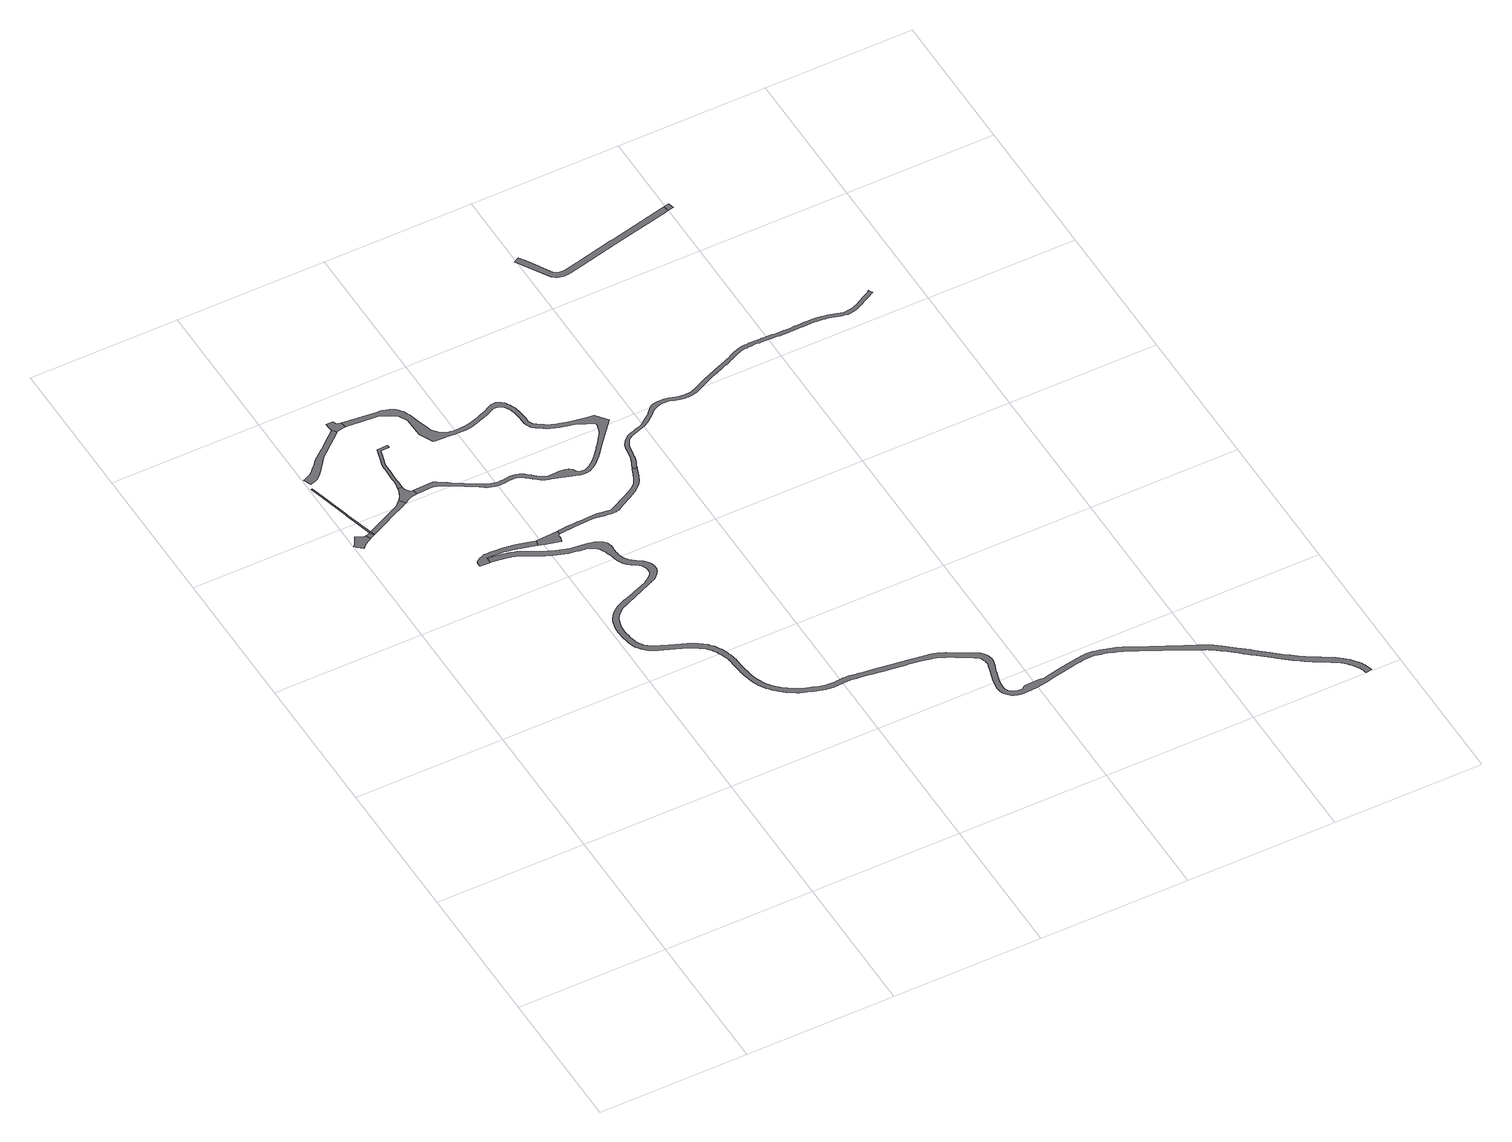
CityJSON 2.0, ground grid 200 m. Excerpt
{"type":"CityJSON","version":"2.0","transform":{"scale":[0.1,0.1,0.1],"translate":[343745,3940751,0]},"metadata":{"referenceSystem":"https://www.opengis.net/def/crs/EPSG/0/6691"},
"CityObjects":{
"road1":{"type":"Road","geometry":[{"type":"MultiSurface","lod":"1","boundaries":[[[0,1,2,3,4,5,6,7,8,9,10,11,12,13,14,15,16,17]]]}]},
"road2":{"type":"Road","attributes":{"RoadStructureAttribute.sectionType":"1"},"geometry":[{"type":"MultiSurface","lod":"1","boundaries":[[[3,18,19,20,21,22,23,24,4]]]}]},
"road3":{"type":"Road","geometry":[{"type":"MultiSurface","lod":"1","boundaries":[[[25,21,20,26,27]]]}]},
"road4":{"type":"Road","attributes":{"RoadStructureAttribute.sectionType":"1"},"geometry":[{"type":"MultiSurface","lod":"1","boundaries":[[[28,29,30,31,25,27,32,33,34,35]]]}]},
"road5":{"type":"Road","attributes":{"RoadStructureAttribute.sectionType":"1"},"geometry":[{"type":"MultiSurface","lod":"1","boundaries":[[[36,37,38,39,40,41,42,43,44,45,46,47,48,49,50,51,52,53,54,55,56,57,27,26]]]}]},
"road6":{"type":"Road","attributes":{"RoadStructureAttribute.sectionType":"1"},"geometry":[{"type":"MultiSurface","lod":"1","boundaries":[[[58,59,60,61,62,63,64,65,66,67,68,69,70,71,72,73,74,75,76,77,78,79,80,81,82,83,84,85,86,87,88,89,90,91,92,93,94]]]}]},
"road7":{"type":"Road","geometry":[{"type":"MultiSurface","lod":"1","boundaries":[[[95,96,97,98,99,100,101,102,103,104,105,106,107,108,43,42,109,110,111,112,113,114,115,116,117,118,119,120,121,122,123,124,125,126,127,128,129,130,131,132,133,134,135,136,137,138,139,140]]]}]},
"road8":{"type":"Road","geometry":[{"type":"MultiSurface","lod":"1","boundaries":[[[141,142,143,144,145,146,147,148,149,150,151,152,153,154,155,156,157,158,159,160,161,162,163,164,165,166,167,168,169,170,171,172,173,174,175,176,177,178,179,180,181,182,183,184,185,186,187,188,189,190]]]}]},
"road9":{"type":"Road","attributes":{"RoadStructureAttribute.sectionType":"1"},"geometry":[{"type":"MultiSurface","lod":"1","boundaries":[[[139,191,192,193,194,195,196,197,198,199,200,201,202,203,204,205,206,207,208,209,210,211,212,213,214,215,216,140]]]}]},
"road10":{"type":"Road","geometry":[{"type":"MultiSurface","lod":"1","boundaries":[[[217,218,219,220,221,222,223,224,225,226,227,228,229,230,231,232,233,234,58,94]]]}]},
"road11":{"type":"Road","geometry":[{"type":"MultiSurface","lod":"1","boundaries":[[[160,159,235,236,237,238,239,240,241,242,243,244,245,246,247,248,249,250]]]}]},
"road12":{"type":"Road","attributes":{"RoadStructureAttribute.sectionType":"1"},"geometry":[{"type":"MultiSurface","lod":"1","boundaries":[[[251,252,253,254,255,256,257,258,259,260,261,262,263,264,265,266,267,268,269,270,271,272,273,274,275,276,277,278,279,280,281,282,283,284,285,286,287,288,289,290,291,292,293,294,295,296,297,298,299,300,301,302,303,304,305,306,307,308,309,310,311,312,313,314,315,316,317,318,319,320,321,322,323,324,325,326,327,328,329,330,331,332,333,334,335,336,337,338,339,340,341,342,343,344,345,346,347,348,349,350,351,352,353,354,355,356,357,358,359,360,361,362,363,364,365,366,367,368,369,370,371,372,373,374,375,376,377,378,379,380,381,382,383,384,385,386,387,388,389,390,391,392,393,394,395,396,397,398,399,400,401,402,403,404,405,406,407,408,409,410,411,412,413,414,415,416,417,418,419,420,421,422,423,424,425,426,427,428,429,430,431,432,433,434,435,436,437,438,439,440,441,442,443,444,445,446,447,448,449,450,451,452,453,454,455,456,457,458,459,460,461,462,463,464,465,466,467,468,469,470,471,472,473,474,475,476,477,478,479,480,481,482,483,484,485,486,487,488,489,490,491,492,493,494,495,496,497,498,499,500,501,502,503,504,505,506,122,121,507,508,509,510,511,512,513,514,515,516,517,518,519,520,521,522,523,524,525,526,527,528,529,530,531,532,533,534,535,536,537,538,539,540,541,542,543,544,545,546,547,548,549,550,551,552,553,554,555,556,557,558,559,560,561,562,563,564,565,566,567,568,569,570,571,572,573,574,575,576,577,578,579,580,581,582,583,584,585,586,587,588,589,590,591,592,593,594,595,596,597,598,599,600,601,602,603,604,605,606,607,608,609,610,611,612,613,614,615,616,617,618,619,620,621,622,623,624,625,626,627,628,629,630,631,632,633,634,635,636,637,638,639,640,641,642,643,644,645,646,647,648,649,650,651,652,653,654,655,656,657,658,659,660,661,662,663,664,665,666,667,668,669,670,671,672,673,674,675,676,677,678,679,680,681,682,683,684,685,686,687,688,689,690,691,692,693,694,695,696,697,698,699,700,701,702,703,704,224,223]]]}]},
"road13":{"type":"Road","attributes":{"RoadStructureAttribute.sectionType":"1"},"geometry":[{"type":"MultiSurface","lod":"1","boundaries":[[[249,705,706,707,708,709,710,711,712,713,714,715,716,717,718,719,720,721,722,723,724,725,726,727,728,729,730,731,732,733,734,735,736,737,738,739,740,741,742,743,744,745,746,747,748,749,750,751,752,753,754,755,756,757,250]]]}]},
"road14":{"type":"Road","geometry":[{"type":"MultiSurface","lod":"1","boundaries":[[[758,736,735,759,760]]]}]},
"road15":{"type":"Road","attributes":{"RoadStructureAttribute.sectionType":"1"},"geometry":[{"type":"MultiSurface","lod":"1","boundaries":[[[189,761,762,763,764,765,766,767,768,769,770,771,772,773,774,775,776,777,778,779,780,781,782,783,784,785,786,787,788,789,790,791,792,793,794,795,796,797,798,799,800,801,802,803,804,805,806,807,808,809,810,811,812,813,814,815,816,817,818,819,820,821,822,823,824,825,826,827,828,829,830,831,832,833,834,835,836,837,838,839,840,841,842,843,844,845,846,847,848,849,850,851,852,853,854,855,856,857,858,859,860,861,862,863,864,865,866,867,868,869,870,871,872,873,874,875,876,877,878,879,880,881,882,883,884,885,886,887,888,889,890,891,892,893,894,895,896,897,898,899,900,901,902,903,904,905,906,907,908,909,910,911,912,913,914,915,916,917,918,919,920,921,922,923,924,925,926,927,928,929,930,931,932,933,934,935,936,937,938,939,940,941,942,943,944,945,946,947,948,949,950,951,952,953,954,955,956,957,958,959,960,961,962,963,964,965,966,967,968,969,970,971,972,973,974,975,976,977,978,979,980,981,982,983,984,985,986,987,988,989,990,991,992,993,994,995,996,997,998,999,1000,1001,1002,1003,1004,1005,1006,1007,1008,1009,1010,1011,1012,1013,1014,1015,1016,1017,1018,1019,1020,1021,1022,1023,1024,1025,1026,1027,1028,1029,1030,1031,1032,1033,1034,1035,1036,1037,1038,1039,1040,1041,1042,1043,1044,1045,1046,1047,1048,1049,1050,1051,1052,1053,1054,1055,1056,1057,1058,1059,1060,1061,1062,1063,1064,1065,1066,1067,1068,1069,1070,1071,1072,1073,1074,1075,1076,1077,1078,1079,1080,1081,1082,1083,1084,1085,1086,1087,1088,1089,1090,1091,1092,1093,1094,1095,1096,1097,1098,1099,1100,1101,1102,1103,1104,1105,1106,1107,1108,1109,1110,1111,1112,1113,1114,1115,1116,1117,1118,1119,1120,1121,1122,1123,1124,1125,1126,1127,1128,1129,1130,1131,1132,1133,1134,1135,1136,1137,1138,1139,1140,1141,1142,1143,1144,1145,1146,1147,1148,1149,1150,1151,1152,1153,1154,1155,1156,1157,1158,1159,1160,1161,1162,1163,1164,1165,1166,1167,1168,1169,1170,1171,1172,1173,1174,1175,1176,1177,1178,1179,1180,1181,1182,1183,1184,1185,1186,1187,1188,1189,1190,1191,1192,1193,1194,1195,1196,1197,1198,1199,1200,1201,1202,1203,1204,1205,1206,1207,1208,1209,1210,1211,1212,1213,1214,1215,1216,1217,1218,1219,1220,1221,1222,1223,1224,1225,1226,1227,1228,1229,1230,1231,1232,1233,1234,1235,1236,1237,1238,1239,1240,1241,1242,1243,1244,1245,1246,1247,1248,1249,1250,1251,1252,1253,1254,1255,1256,1257,1258,1259,1260,1261,1262,1263,1264,1265,1266,1267,1268,1269,1270,1271,1272,1273,1274,1275,1276,1277,1278,1279,1280,1281,1282,1283,1284,1285,1286,1287,1288,1289,1290,1291,1292,1293,1294,1295,1296,1297,1298,1299,1300,1301,1302,1303,1304,1305,1306,1307,1308,1309,1310,1311,1312,1313,1314,1315,1316,1317,1318,1319,1320,1321,1322,1323,1324,1325,1326,1327,1328,1329,1330,1331,1332,1333,1334,1335,1336,1337,1338,1339,1340,1341,1342,1343,1344,1345,1346,1347,1348,1349,1350,1351,1352,1353,1354,1355,1356,1357,1358,1359,1360,1361,1362,1363,1364,1365,1366,1367,1368,1369,1370,1371,1372,1373,1374,1375,1376,1377,1378,1379,1380,1381,1382,1383,1384,1385,1386,1387,1388,1389,1390,1391,1392,1393,1394,1395,1396,1397,1398,1399,1400,1401,1402,1403,1404,1405,1406,1407,1408,1409,1410,1411,1412,1413,1414,1415,1416,1417,1418,1419,1420,1421,1422,1423,1424,1425,1426,1427,1428,1429,1430,1431,1432,1433,1434,1435,1436,1437,1438,1439,1440,1441,1442,1443,1444,1445,1446,1447,1448,1449,1450,1451,1452,1453,1454,1455,1456,1457,1458,1459,1460,1461,1462,1463,1464,1465,1466,1467,1468,1469,1470,1471,1472,1473,1474,1475,1476,1477,1478,1479,1480,1481,1482,1483,1484,1485,1486,1487,1488,1489,1490,1491,1492,1493,1494,1495,1496,1497,1498,1499,1500,1501,1502,1503,1504,1505,1506,1507,1508,1509,1510,1511,1512,1513,1514,1515,1516,1517,1518,1519,1520,1521,1522,1523,1524,1525,1526,1527,1528,1529,1530,1531,1532,1533,1534,1535,1536,1537,1538,1539,1540,1541,1542,1543,190]]]}]},
"road16":{"type":"Road","attributes":{"RoadStructureAttribute.sectionType":"1"},"geometry":[{"type":"MultiSurface","lod":"1","boundaries":[[[1544,1545,1546,1547,1548,1549,1550,1551,1552,1553,1554,1555,1556,1557,1558,1559,1560,1561,1562,1563,1564,1565,1566,1567,1568,1569,1570,1571,1572,1573,1574,1575,1576,1577,1578,1579,1580,1581,1582,1583,1584,1585,1586,1587,1588,1589,1590,1591,1592,1593,1594,1595,1596,1597,1598,1599,1600,1601,1602,1603,1604,1605,1606,1607,1608,1609,1610,1611,1612,1613,1614,1615,1616,1617,1618,1619,1620,1621,1622,1623,1624,1625,1626,1627,1628,1629,1630,1631,1632,1633,1634,1635,1636,1637,1638,1639,1640,1641,1642,1643,1644,1645,1646,1647,1648,1649,1650,1651,1652,1653,1654,1655,1656,1657,1658,1659,1660,1661,1662,1663,1664,1665,1666,1667,1668,1669,1670,1671,1672,1673,1674,1675,1676,1677,1678,1679,1680,1681,1682,1683,1684,1685,758,760,1686,1687,1688,1689,1690,1691,1692,1693,1694,1695,1696,1697,1698,1699,1700,1701,1702,1703,1704,1705,1706,1707,1708,1709,1710,1711,1712,1713,1714,1715,1716,1717,1718,1719,1720,1721,1722,1723,1724,1725,1726,1727,1728,1729,1730,1731,1732,1733,1734,1735,1736,1737,1738,1739,1740,1741,1742,1743,1744,1745,1746,1747,1748,1749,1750,1751,1752,1753,1754,1755,1756,1757,1758,1759,1760,1761,1762,1763,1764,1765,1766,1767,1768,1769,1770,1771,1772,1773,1774,1775,1776,1777,1778,1779,1780,1781,1782,1783,1784,1785,1786,1787,1788,1789,1790,1791,1792,1793,1794,1795,1796,1797,1798,1799,1800,1801,1802,1803,1804,1805,1806,1807,1808,1809,1810,1811,1812,1813,1814,1815,1816,1817]]]}]},
"road17":{"type":"Road","attributes":{"RoadStructureAttribute.sectionType":"1"},"geometry":[{"type":"MultiSurface","lod":"1","boundaries":[[[1818,1819,1820,1821,1822,1823,1824,1825,1826,1827,1828,1829,1830,1831,1832,1833,1834,1835,1836,1837,1838,1839,1840,1841,1842,1843,1844,1845,1846,1847,1848,1849,1850,1851,1852,1853,1854,1855,1856]]]}]},
"road18":{"type":"Road","geometry":[{"type":"MultiSurface","lod":"1","boundaries":[[[1857,1858,1818,1856,1859]]]}]}
},
"vertices":[
[99,7587,0],[119,7609,0],[158,7642,0],[255,7699,0],[220,7759,0],[206,7758,0],[195,7761,0],[184,7765,0],[172,7770,0],[161,7775,0],[96,7812,0],[37,7708,0],[37,7707,0],[9,7679,0],[16,7671,0],[28,7659,0],[40,7646,0],[39,7641,0],
[258,7700,0],[288,7718,0],[314,7730,0],[288,7785,0],[263,7773,0],[249,7768,0],[234,7763,0],
[287,7787,0],[327,7737,0],[302,7791,0],
[28,8756,0],[87,8540,0],[182,8181,0],[186,8167,0],[201,8169,0],[197,8185,0],[101,8544,0],[42,8760,0],
[463,7801,0],[729,7927,0],[768,7945,0],[808,7963,0],[847,7982,0],[885,8002,0],[901,8012,0],[853,8092,0],[846,8084,0],[839,8077,0],[831,8069,0],[823,8061,0],[815,8054,0],[807,8047,0],[799,8040,0],[791,8033,0],[783,8026,0],[775,8021,0],[769,8016,0],[763,8012,0],[756,8007,0],[704,7981,0],
[715,9498,0],[554,9361,0],[457,9279,0],[453,9275,0],[305,9153,0],[284,9128,0],[262,9105,0],[240,9081,0],[218,9057,0],[201,9039,0],[183,9021,0],[178,9016,0],[166,9004,0],[146,8988,0],[132,8979,0],[117,8970,0],[102,8962,0],[86,8955,0],[54,8942,0],[20,8932,0],[69,8828,0],[79,8831,0],[107,8842,0],[135,8854,0],[161,8867,0],[186,8883,0],[204,8898,0],[222,8916,0],[239,8934,0],[249,8945,0],[256,8952,0],[421,9158,0],[423,9159,0],[502,9225,0],[512,9233,0],[661,9360,0],[760,9444,0],
[937,8268,0],[936,8262,0],[929,8237,0],[923,8211,0],[905,8172,0],[902,8164,0],[898,8156,0],[893,8148,0],[888,8139,0],[883,8131,0],[878,8122,0],[872,8114,0],[866,8106,0],[860,8099,0],[909,8016,0],[932,8031,0],[953,8045,0],[955,8046,0],[980,8057,0],[998,8063,0],[1016,8068,0],[1034,8072,0],[1052,8075,0],[1061,8076,0],[1070,8078,0],[1078,8079,0],[1087,8080,0],[1082,8150,0],[1071,8152,0],[1056,8154,0],[1053,8154,0],[1051,8155,0],[1048,8156,0],[1042,8158,0],[1037,8162,0],[1033,8167,0],[1029,8172,0],[1025,8177,0],[1021,8183,0],[1018,8187,0],[1015,8192,0],[1014,8192,0],[1007,8202,0],[994,8247,0],[992,8259,0],[938,8272,0],
[1304,6743,0],[1333,6743,0],[1361,6742,0],[1389,6742,0],[1399,6742,0],[1418,6741,0],[1455,6739,0],[1492,6736,0],[1529,6732,0],[1566,6727,0],[1591,6722,0],[1615,6717,0],[1639,6711,0],[1663,6705,0],[1730,6687,0],[1797,6668,0],[1864,6650,0],[1931,6632,0],[1932,6631,0],[1953,6708,0],[1885,6727,0],[1818,6745,0],[1752,6764,0],[1695,6780,0],[1530,6798,0],[1498,6801,0],[1475,6803,0],[1459,6804,0],[1421,6806,0],[1391,6807,0],[1362,6807,0],[1333,6808,0],[1307,6808,0],[1289,6802,0],[1279,6799,0],[1268,6796,0],[1258,6793,0],[1247,6788,0],[1237,6782,0],[1227,6776,0],[1217,6770,0],[1205,6761,0],[1193,6753,0],[1181,6744,0],[1169,6735,0],[1164,6665,0],[1177,6664,0],[1293,6657,0],[1302,6656,0],[1305,6736,0],
[992,8353,0],[993,8393,0],[994,8433,0],[994,8473,0],[996,8528,0],[998,8584,0],[999,8639,0],[1000,8690,0],[1046,8853,0],[1050,8868,0],[1063,8916,0],[1177,8917,0],[1176,8957,0],[1033,8956,0],[1011,8877,0],[961,8696,0],[959,8640,0],[958,8585,0],[956,8529,0],[954,8474,0],[954,8434,0],[953,8393,0],[952,8353,0],[951,8347,0],[947,8314,0],[942,8288,0],
[772,9449,0],[783,9453,0],[795,9457,0],[807,9461,0],[834,9467,0],[862,9471,0],[886,9473,0],[878,9551,0],[863,9555,0],[849,9558,0],[835,9562,0],[824,9569,0],[816,9580,0],[810,9593,0],[806,9606,0],[801,9620,0],[711,9617,0],[712,9570,0],
[2024,6607,0],[2118,6583,0],[2212,6559,0],[2217,6557,0],[2235,6628,0],[2229,6640,0],[2228,6643,0],[2227,6647,0],[2228,6652,0],[2232,6659,0],[2236,6663,0],[2240,6666,0],[2244,6669,0],[2249,6671,0],[2258,6674,0],[2254,6728,0],
[890,9474,0],[894,9474,0],[907,9474,0],[920,9474,0],[985,9470,0],[1070,9462,0],[1327,9437,0],[1484,9350,0],[1529,9325,0],[1591,9209,0],[1597,9043,0],[1596,8937,0],[1688,8751,0],[1709,8750,0],[1715,8750,0],[1721,8750,0],[1727,8750,0],[1735,8750,0],[1742,8749,0],[1751,8749,0],[1760,8748,0],[1770,8747,0],[1781,8746,0],[1794,8746,0],[1806,8745,0],[1819,8745,0],[1832,8744,0],[1846,8744,0],[1860,8743,0],[1875,8743,0],[1890,8742,0],[1905,8741,0],[1919,8740,0],[1932,8739,0],[1944,8738,0],[1955,8737,0],[1966,8736,0],[1975,8735,0],[1983,8734,0],[1988,8734,0],[1993,8733,0],[1997,8733,0],[2032,8732,0],[2071,8732,0],[2111,8733,0],[2152,8736,0],[2190,8742,0],[2194,8742,0],[2232,8751,0],[2251,8757,0],[2269,8762,0],[2288,8768,0],[2304,8773,0],[2339,8785,0],[2344,8787,0],[2381,8800,0],[2382,8801,0],[2413,8813,0],[2423,8817,0],[2464,8834,0],[2474,8838,0],[2507,8851,0],[2511,8854,0],[2512,8854,0],[2542,8869,0],[2557,8874,0],[2576,8882,0],[2597,8885,0],[2603,8885,0],[2605,8885,0],[2611,8885,0],[2620,8885,0],[2629,8884,0],[2638,8882,0],[2643,8880,0],[2647,8879,0],[2656,8876,0],[2664,8872,0],[2673,8867,0],[2681,8863,0],[2682,8862,0],[2683,8862,0],[2690,8857,0],[2697,8851,0],[2703,8845,0],[2708,8839,0],[2712,8834,0],[2713,8833,0],[2720,8824,0],[2724,8818,0],[2727,8811,0],[2732,8800,0],[2734,8797,0],[2742,8776,0],[2746,8766,0],[2751,8751,0],[2756,8733,0],[2758,8724,0],[2763,8702,0],[2764,8697,0],[2769,8669,0],[2770,8668,0],[2773,8641,0],[2776,8612,0],[2777,8599,0],[2779,8584,0],[2779,8563,0],[2778,8537,0],[2778,8530,0],[2778,8505,0],[2785,8470,0],[2794,8448,0],[2803,8429,0],[2815,8410,0],[2829,8392,0],[2847,8375,0],[2864,8363,0],[2879,8354,0],[2891,8346,0],[2916,8329,0],[2942,8311,0],[2970,8293,0],[3001,8276,0],[3003,8275,0],[3034,8262,0],[3066,8250,0],[3082,8245,0],[3097,8240,0],[3115,8235,0],[3128,8231,0],[3146,8226,0],[3179,8217,0],[3216,8207,0],[3236,8202,0],[3245,8201,0],[3262,8197,0],[3300,8187,0],[3409,8138,0],[3414,8136,0],[3420,8132,0],[3421,8131,0],[3493,8095,0],[3520,8081,0],[3527,8075,0],[3529,8072,0],[3530,8068,0],[3529,8061,0],[3526,8044,0],[3521,8025,0],[3504,7975,0],[3503,7968,0],[3500,7958,0],[3497,7950,0],[3494,7943,0],[3493,7941,0],[3490,7934,0],[3487,7928,0],[3482,7919,0],[3471,7904,0],[3449,7873,0],[3428,7843,0],[3385,7782,0],[3370,7765,0],[3350,7742,0],[3347,7739,0],[3341,7732,0],[3328,7716,0],[3326,7713,0],[3307,7690,0],[3306,7688,0],[3287,7664,0],[3286,7663,0],[3282,7659,0],[3266,7640,0],[3249,7621,0],[3243,7615,0],[3235,7606,0],[3220,7590,0],[3197,7567,0],[3173,7546,0],[3157,7533,0],[3142,7520,0],[3127,7509,0],[3111,7499,0],[3095,7489,0],[3079,7481,0],[3064,7474,0],[3051,7470,0],[3038,7467,0],[3023,7466,0],[3008,7466,0],[2993,7466,0],[2966,7473,0],[2946,7486,0],[2925,7514,0],[2910,7540,0],[2879,7572,0],[2835,7585,0],[2752,7590,0],[2658,7590,0],[2589,7591,0],[2586,7592,0],[2568,7598,0],[2552,7606,0],[2539,7612,0],[2526,7621,0],[2512,7631,0],[2499,7641,0],[2478,7658,0],[2457,7677,0],[2434,7699,0],[2409,7720,0],[2390,7735,0],[2371,7751,0],[2348,7767,0],[2322,7781,0],[2302,7789,0],[2282,7795,0],[2262,7800,0],[2240,7804,0],[2216,7804,0],[2194,7802,0],[2176,7800,0],[2159,7798,0],[2133,7796,0],[2107,7792,0],[2084,7790,0],[2062,7789,0],[2041,7789,0],[2020,7790,0],[2000,7792,0],[1981,7796,0],[1964,7800,0],[1947,7805,0],[1930,7811,0],[1914,7818,0],[1898,7825,0],[1882,7835,0],[1864,7846,0],[1848,7856,0],[1804,7883,0],[1537,8048,0],[1520,8059,0],[1503,8070,0],[1485,8081,0],[1479,8084,0],[1445,8106,0],[1389,8143,0],[1382,8147,0],[1371,8153,0],[1361,8158,0],[1357,8160,0],[1345,8163,0],[1328,8165,0],[1305,8165,0],[1275,8163,0],[1125,8083,0],[1264,8092,0],[1279,8093,0],[1300,8090,0],[1321,8088,0],[1341,8084,0],[1362,8080,0],[1381,8073,0],[1401,8064,0],[1420,8054,0],[1439,8044,0],[1457,8034,0],[1467,8028,0],[1474,8023,0],[1491,8012,0],[1508,8002,0],[1800,7821,0],[1817,7811,0],[1827,7805,0],[1835,7800,0],[1853,7788,0],[1872,7777,0],[1891,7768,0],[1910,7760,0],[1930,7752,0],[1950,7747,0],[1970,7742,0],[1993,7738,0],[2016,7736,0],[2039,7734,0],[2063,7734,0],[2088,7735,0],[2113,7738,0],[2139,7741,0],[2164,7744,0],[2182,7745,0],[2200,7748,0],[2218,7749,0],[2224,7749,0],[2235,7749,0],[2251,7746,0],[2260,7744,0],[2267,7742,0],[2283,7737,0],[2298,7731,0],[2318,7720,0],[2338,7707,0],[2356,7692,0],[2374,7678,0],[2397,7658,0],[2420,7637,0],[2442,7617,0],[2465,7597,0],[2480,7586,0],[2495,7576,0],[2511,7565,0],[2527,7556,0],[2547,7547,0],[2569,7540,0],[2590,7533,0],[2612,7526,0],[2864,7447,0],[2935,7425,0],[2953,7419,0],[2971,7415,0],[2989,7412,0],[2993,7411,0],[3008,7410,0],[3027,7411,0],[3046,7413,0],[3064,7417,0],[3084,7423,0],[3103,7432,0],[3122,7441,0],[3140,7452,0],[3158,7464,0],[3175,7477,0],[3192,7490,0],[3209,7504,0],[3235,7527,0],[3260,7552,0],[3282,7576,0],[3284,7578,0],[3296,7591,0],[3307,7603,0],[3328,7628,0],[3349,7653,0],[3369,7679,0],[3390,7704,0],[3394,7710,0],[3397,7712,0],[3696,8056,0],[3570,8205,0],[3463,8223,0],[3356,8241,0],[3250,8261,0],[3145,8288,0],[3115,8298,0],[3085,8307,0],[3056,8318,0],[3027,8330,0],[3004,8343,0],[3001,8345,0],[2975,8361,0],[2950,8378,0],[2925,8396,0],[2911,8404,0],[2898,8413,0],[2885,8422,0],[2874,8432,0],[2864,8445,0],[2856,8458,0],[2849,8473,0],[2843,8487,0],[2838,8511,0],[2838,8536,0],[2839,8562,0],[2839,8587,0],[2836,8618,0],[2833,8649,0],[2829,8679,0],[2823,8709,0],[2816,8739,0],[2808,8768,0],[2799,8797,0],[2787,8825,0],[2784,8831,0],[2777,8846,0],[2765,8866,0],[2753,8885,0],[2738,8903,0],[2723,8919,0],[2705,8935,0],[2687,8948,0],[2667,8957,0],[2653,8960,0],[2640,8962,0],[2626,8962,0],[2612,8962,0],[2610,8961,0],[2578,8955,0],[2546,8940,0],[2514,8922,0],[2482,8906,0],[2441,8889,0],[2401,8873,0],[2360,8857,0],[2319,8842,0],[2285,8830,0],[2251,8819,0],[2217,8809,0],[2183,8801,0],[2146,8796,0],[2108,8793,0],[2070,8792,0],[2033,8792,0],[1999,8793,0],[1966,8794,0],[1949,8796,0],[1928,8803,0],[1894,8815,0],[1868,8826,0],[1852,8835,0],[1838,8843,0],[1825,8853,0],[1811,8866,0],[1796,8882,0],[1781,8900,0],[1766,8921,0],[1755,8939,0],[1748,8952,0],[1742,8969,0],[1735,8992,0],[1725,9026,0],[1693,9142,0],[1672,9213,0],[1652,9274,0],[1640,9308,0],[1630,9332,0],[1621,9349,0],[1620,9350,0],[1612,9363,0],[1595,9386,0],[1572,9416,0],[1564,9424,0],[1550,9436,0],[1544,9440,0],[1527,9451,0],[1509,9461,0],[1490,9470,0],[1455,9483,0],[1433,9490,0],[1427,9493,0],[1404,9498,0],[1380,9501,0],[1356,9504,0],[1332,9507,0],[1096,9530,0],
[2282,6677,0],[2314,6681,0],[2347,6684,0],[2351,6685,0],[2379,6688,0],[2423,6690,0],[2466,6693,0],[2525,6697,0],[2665,6703,0],[2716,6705,0],[2755,6703,0],[2865,6685,0],[2938,6677,0],[2953,6674,0],[2957,6674,0],[2976,6672,0],[2999,6672,0],[3022,6674,0],[3044,6678,0],[3071,6686,0],[3151,6730,0],[3277,6793,0],[3376,6858,0],[3440,6904,0],[3487,6950,0],[3512,6987,0],[3569,7122,0],[3571,7127,0],[3583,7156,0],[3589,7171,0],[3594,7184,0],[3538,7207,0],[3505,7126,0],[3477,7057,0],[3435,6986,0],[3415,6964,0],[3365,6925,0],[3289,6880,0],[3282,6876,0],[3263,6866,0],[2990,6729,0],[2817,6753,0],[2766,6760,0],[2576,6750,0],[2550,6748,0],[2508,6746,0],[2464,6745,0],[2420,6742,0],[2375,6739,0],[2341,6736,0],[2319,6734,0],[2308,6732,0],[2288,6730,0],
[3545,7224,0],[3603,7200,0],[3599,7202,0],
[1346,6655,0],[1390,6650,0],[1396,6649,0],[1402,6648,0],[1410,6647,0],[1435,6643,0],[1445,6642,0],[1493,6633,0],[1502,6631,0],[1519,6628,0],[1545,6622,0],[1570,6616,0],[1593,6609,0],[1618,6600,0],[1643,6590,0],[1668,6579,0],[1693,6568,0],[1719,6554,0],[1746,6539,0],[1774,6522,0],[1804,6505,0],[1845,6484,0],[1886,6462,0],[1928,6441,0],[1970,6421,0],[2012,6403,0],[2055,6385,0],[2099,6368,0],[2145,6353,0],[2192,6341,0],[2237,6332,0],[2281,6325,0],[2325,6317,0],[2394,6307,0],[2419,6304,0],[2431,6300,0],[2454,6291,0],[2475,6281,0],[2495,6269,0],[2515,6252,0],[2534,6233,0],[2551,6212,0],[2566,6190,0],[2579,6167,0],[2589,6143,0],[2598,6118,0],[2606,6093,0],[2613,6067,0],[2618,6042,0],[2618,6041,0],[2624,6015,0],[2631,5990,0],[2641,5961,0],[2652,5931,0],[2666,5903,0],[2682,5878,0],[2698,5860,0],[2716,5843,0],[2735,5827,0],[2754,5811,0],[2775,5798,0],[2796,5786,0],[2818,5773,0],[2836,5758,0],[2846,5746,0],[2856,5734,0],[2864,5721,0],[2871,5707,0],[2878,5690,0],[2883,5672,0],[2886,5654,0],[2887,5636,0],[2886,5622,0],[2884,5608,0],[2881,5594,0],[2876,5581,0],[2866,5567,0],[2854,5554,0],[2841,5541,0],[2827,5529,0],[2810,5515,0],[2792,5502,0],[2773,5490,0],[2754,5477,0],[2574,5400,0],[2554,5392,0],[2534,5385,0],[2514,5378,0],[2494,5370,0],[2445,5353,0],[2397,5337,0],[2364,5325,0],[2349,5319,0],[2304,5297,0],[2274,5280,0],[2245,5262,0],[2217,5242,0],[2192,5220,0],[2176,5202,0],[2160,5183,0],[2146,5164,0],[2131,5145,0],[2128,5140,0],[2110,5104,0],[2097,5068,0],[2086,5031,0],[2079,4996,0],[2074,4962,0],[2072,4928,0],[2071,4895,0],[2072,4857,0],[2075,4819,0],[2079,4781,0],[2085,4746,0],[2089,4725,0],[2090,4715,0],[2096,4683,0],[2105,4647,0],[2119,4612,0],[2134,4582,0],[2152,4554,0],[2172,4528,0],[2193,4504,0],[2216,4483,0],[2239,4465,0],[2252,4457,0],[2262,4450,0],[2285,4435,0],[2318,4418,0],[2350,4403,0],[2379,4392,0],[2404,4381,0],[2671,4268,0],[2694,4255,0],[2717,4243,0],[2719,4242,0],[2743,4228,0],[2766,4215,0],[2791,4198,0],[2816,4182,0],[2837,4166,0],[2856,4149,0],[2872,4132,0],[2887,4113,0],[2902,4093,0],[2916,4071,0],[2930,4049,0],[2942,4027,0],[2952,4006,0],[2967,3970,0],[2988,3914,0],[2994,3891,0],[3000,3868,0],[3002,3851,0],[3003,3846,0],[3008,3815,0],[3011,3782,0],[3013,3749,0],[3013,3744,0],[3014,3739,0],[3014,3733,0],[3014,3732,0],[3015,3723,0],[3020,3680,0],[3024,3637,0],[3027,3611,0],[3030,3593,0],[3037,3549,0],[3045,3508,0],[3054,3466,0],[3065,3424,0],[3079,3383,0],[3088,3361,0],[3092,3350,0],[3101,3332,0],[3107,3319,0],[3124,3287,0],[3143,3257,0],[3162,3230,0],[3183,3203,0],[3205,3178,0],[3228,3154,0],[3254,3129,0],[3281,3104,0],[3309,3081,0],[3337,3059,0],[3372,3035,0],[3408,3011,0],[3444,2990,0],[3475,2973,0],[3483,2970,0],[3520,2953,0],[3559,2938,0],[3597,2925,0],[3634,2913,0],[3668,2901,0],[3703,2890,0],[3739,2879,0],[3776,2871,0],[3798,2867,0],[3821,2863,0],[3825,2863,0],[3843,2860,0],[3866,2859,0],[3889,2858,0],[3907,2859,0],[3912,2859,0],[3934,2860,0],[3955,2861,0],[3978,2863,0],[4000,2864,0],[4022,2866,0],[4044,2867,0],[4058,2867,0],[4071,2867,0],[4085,2867,0],[4098,2867,0],[4128,2864,0],[4158,2859,0],[4190,2854,0],[4222,2849,0],[4311,2836,0],[4365,2828,0],[4508,2807,0],[4515,2806,0],[4651,2787,0],[4794,2767,0],[4845,2760,0],[4896,2754,0],[4944,2747,0],[4946,2747,0],[4996,2739,0],[5026,2733,0],[5056,2727,0],[5086,2720,0],[5116,2713,0],[5136,2708,0],[5157,2703,0],[5177,2697,0],[5196,2691,0],[5208,2686,0],[5218,2682,0],[5240,2672,0],[5263,2661,0],[5285,2649,0],[5318,2632,0],[5351,2613,0],[5383,2594,0],[5417,2574,0],[5450,2555,0],[5483,2536,0],[5515,2517,0],[5552,2493,0],[5579,2475,0],[5611,2457,0],[5623,2449,0],[5638,2431,0],[5645,2417,0],[5655,2386,0],[5657,2381,0],[5660,2368,0],[5664,2343,0],[5666,2317,0],[5665,2302,0],[5660,2285,0],[5625,2170,0],[5613,2131,0],[5601,2090,0],[5590,2049,0],[5582,2014,0],[5574,1978,0],[5568,1941,0],[5567,1902,0],[5568,1882,0],[5569,1874,0],[5573,1846,0],[5580,1817,0],[5591,1789,0],[5607,1766,0],[5625,1746,0],[5644,1728,0],[5665,1713,0],[5687,1700,0],[5709,1690,0],[5732,1682,0],[5756,1676,0],[5782,1673,0],[5807,1673,0],[5818,1673,0],[5830,1674,0],[5851,1674,0],[5852,1674,0],[5853,1674,0],[5989,1684,0],[6124,1706,0],[6257,1733,0],[6389,1760,0],[6446,1770,0],[6503,1781,0],[6560,1792,0],[6617,1802,0],[6650,1808,0],[6683,1813,0],[6714,1818,0],[6746,1821,0],[6762,1822,0],[6779,1822,0],[6796,1822,0],[6811,1821,0],[6849,1817,0],[6887,1809,0],[6926,1798,0],[6966,1787,0],[7000,1778,0],[7003,1777,0],[7039,1766,0],[7075,1754,0],[7111,1742,0],[7145,1728,0],[7150,1726,0],[7178,1713,0],[7212,1698,0],[7224,1692,0],[7246,1682,0],[7288,1661,0],[7330,1639,0],[7343,1632,0],[7590,1503,0],[7991,1292,0],[7997,1289,0],[8009,1283,0],[8024,1276,0],[8049,1263,0],[8073,1250,0],[8084,1243,0],[8096,1236,0],[8107,1229,0],[8117,1222,0],[8138,1207,0],[8158,1192,0],[8178,1177,0],[8199,1161,0],[8232,1134,0],[8265,1108,0],[8298,1081,0],[8331,1054,0],[8373,1019,0],[8415,984,0],[8457,948,0],[8481,928,0],[8499,913,0],[8535,883,0],[8570,853,0],[8606,823,0],[8641,793,0],[8672,767,0],[8703,741,0],[8735,715,0],[8766,689,0],[8802,661,0],[8837,633,0],[8872,605,0],[8909,578,0],[8948,549,0],[8988,522,0],[9029,495,0],[9070,468,0],[9104,447,0],[9109,444,0],[9147,422,0],[9185,400,0],[9223,377,0],[9259,355,0],[9295,332,0],[9329,309,0],[9332,307,0],[9360,285,0],[9386,261,0],[9410,236,0],[9434,210,0],[9455,182,0],[9474,156,0],[9492,128,0],[9493,126,0],[9507,101,0],[9517,79,0],[9520,73,0],[9528,47,0],[9535,19,0],[9538,1,0],[9617,16,0],[9613,35,0],[9605,68,0],[9594,102,0],[9587,118,0],[9579,137,0],[9560,170,0],[9547,190,0],[9540,201,0],[9519,230,0],[9495,261,0],[9469,291,0],[9441,319,0],[9412,346,0],[9376,374,0],[9339,399,0],[9325,408,0],[9302,423,0],[9265,445,0],[9226,469,0],[9187,491,0],[9149,513,0],[9112,536,0],[9073,561,0],[9033,588,0],[8994,615,0],[8956,642,0],[8921,669,0],[8886,696,0],[8851,723,0],[8817,751,0],[8786,777,0],[8755,802,0],[8724,828,0],[8693,855,0],[8657,884,0],[8622,914,0],[8586,944,0],[8551,974,0],[8509,1009,0],[8467,1045,0],[8460,1050,0],[8425,1080,0],[8382,1116,0],[8349,1143,0],[8315,1170,0],[8287,1193,0],[8282,1197,0],[8248,1224,0],[8227,1240,0],[8206,1256,0],[8185,1272,0],[8163,1288,0],[8151,1296,0],[8139,1304,0],[8126,1311,0],[8114,1319,0],[8087,1334,0],[8059,1348,0],[8033,1361,0],[8006,1374,0],[7957,1399,0],[7907,1423,0],[7858,1448,0],[7809,1472,0],[7719,1519,0],[7689,1535,0],[7667,1546,0],[7317,1725,0],[7276,1745,0],[7242,1761,0],[7207,1777,0],[7181,1789,0],[7172,1793,0],[7136,1807,0],[7115,1815,0],[7098,1821,0],[7060,1833,0],[7022,1844,0],[6984,1855,0],[6958,1862,0],[6944,1866,0],[6903,1877,0],[6861,1886,0],[6860,1886,0],[6817,1891,0],[6797,1892,0],[6779,1892,0],[6760,1892,0],[6741,1891,0],[6706,1888,0],[6671,1882,0],[6638,1877,0],[6605,1871,0],[6547,1861,0],[6490,1850,0],[6433,1839,0],[6416,1836,0],[6376,1828,0],[6243,1802,0],[6129,1778,0],[6127,1778,0],[6074,1784,0],[5880,1777,0],[5873,1774,0],[5854,1763,0],[5852,1762,0],[5819,1743,0],[5806,1743,0],[5787,1743,0],[5769,1745,0],[5752,1750,0],[5735,1755,0],[5719,1763,0],[5704,1772,0],[5689,1782,0],[5674,1795,0],[5662,1809,0],[5653,1822,0],[5646,1839,0],[5641,1859,0],[5638,1881,0],[5637,1904,0],[5638,1934,0],[5643,1965,0],[5650,1998,0],[5658,2032,0],[5668,2071,0],[5680,2110,0],[5692,2150,0],[5697,2167,0],[5719,2229,0],[5739,2281,0],[5746,2309,0],[5750,2339,0],[5749,2369,0],[5742,2405,0],[5731,2435,0],[5715,2463,0],[5702,2482,0],[5673,2511,0],[5655,2524,0],[5637,2534,0],[5617,2545,0],[5592,2559,0],[5414,2662,0],[5316,2718,0],[5263,2744,0],[5257,2746,0],[5252,2748,0],[5246,2751,0],[5238,2754,0],[5229,2758,0],[5220,2761,0],[5210,2764,0],[5200,2768,0],[5190,2770,0],[5181,2772,0],[5171,2775,0],[5162,2777,0],[5154,2779,0],[5146,2781,0],[5138,2783,0],[5131,2784,0],[5126,2785,0],[5121,2787,0],[5113,2788,0],[4894,2822,0],[4772,2840,0],[4661,2856,0],[4518,2877,0],[4489,2881,0],[4375,2897,0],[4298,2908,0],[4233,2918,0],[4201,2923,0],[4169,2929,0],[4136,2934,0],[4102,2937,0],[4086,2937,0],[4071,2937,0],[4056,2937,0],[4041,2937,0],[4018,2936,0],[3995,2934,0],[3973,2932,0],[3951,2931,0],[3930,2930,0],[3909,2929,0],[3889,2928,0],[3870,2928,0],[3850,2930,0],[3841,2931,0],[3830,2932,0],[3810,2935,0],[3790,2939,0],[3757,2947,0],[3724,2957,0],[3691,2968,0],[3657,2979,0],[3619,2992,0],[3582,3004,0],[3547,3018,0],[3513,3033,0],[3478,3051,0],[3444,3071,0],[3411,3092,0],[3379,3115,0],[3352,3136,0],[3327,3157,0],[3302,3180,0],[3278,3203,0],[3257,3225,0],[3237,3248,0],[3218,3272,0],[3201,3296,0],[3185,3322,0],[3170,3350,0],[3156,3379,0],[3144,3408,0],[3132,3444,0],[3122,3482,0],[3113,3522,0],[3106,3562,0],[3099,3603,0],[3096,3627,0],[3094,3645,0],[3089,3688,0],[3087,3703,0],[3084,3731,0],[3084,3737,0],[3084,3742,0],[3083,3748,0],[3083,3750,0],[3083,3754,0],[3080,3788,0],[3077,3823,0],[3073,3857,0],[3067,3891,0],[3066,3895,0],[3060,3921,0],[3052,3951,0],[3043,3981,0],[3033,4009,0],[3021,4036,0],[3009,4062,0],[2995,4087,0],[2980,4111,0],[2964,4135,0],[2954,4149,0],[2946,4159,0],[2928,4181,0],[2908,4203,0],[2886,4223,0],[2885,4224,0],[2859,4243,0],[2832,4261,0],[2806,4278,0],[2781,4293,0],[2755,4307,0],[2730,4321,0],[2704,4335,0],[2436,4449,0],[2408,4461,0],[2379,4473,0],[2376,4474,0],[2350,4485,0],[2323,4500,0],[2303,4512,0],[2283,4526,0],[2264,4541,0],[2247,4557,0],[2230,4576,0],[2214,4597,0],[2199,4620,0],[2187,4643,0],[2177,4670,0],[2170,4699,0],[2164,4728,0],[2159,4758,0],[2154,4792,0],[2149,4826,0],[2147,4861,0],[2146,4895,0],[2147,4925,0],[2149,4954,0],[2153,4984,0],[2159,5013,0],[2168,5044,0],[2179,5075,0],[2193,5104,0],[2210,5131,0],[2231,5156,0],[2256,5179,0],[2283,5200,0],[2311,5220,0],[2336,5234,0],[2364,5247,0],[2391,5259,0],[2419,5271,0],[2777,5424,0],[2804,5436,0],[2817,5441,0],[2831,5447,0],[2858,5459,0],[2882,5474,0],[2898,5485,0],[2913,5497,0],[2927,5511,0],[2939,5525,0],[2952,5542,0],[2965,5561,0],[2971,5574,0],[2974,5581,0],[2981,5602,0],[2985,5621,0],[2986,5641,0],[2985,5661,0],[2982,5681,0],[2976,5704,0],[2972,5711,0],[2966,5726,0],[2954,5748,0],[2940,5767,0],[2925,5782,0],[2908,5796,0],[2889,5808,0],[2871,5821,0],[2851,5835,0],[2831,5849,0],[2811,5864,0],[2793,5879,0],[2778,5893,0],[2765,5907,0],[2751,5921,0],[2740,5937,0],[2730,5956,0],[2722,5976,0],[2716,5996,0],[2710,6017,0],[2704,6041,0],[2700,6066,0],[2697,6091,0],[2695,6116,0],[2696,6139,0],[2697,6155,0],[2698,6162,0],[2700,6185,0],[2702,6209,0],[2696,6224,0],[2690,6239,0],[2684,6254,0],[2676,6268,0],[2660,6288,0],[2640,6306,0],[2618,6322,0],[2595,6336,0],[2572,6346,0],[2557,6353,0],[2536,6362,0],[2471,6374,0],[2403,6381,0],[2337,6391,0],[2294,6399,0],[2251,6406,0],[2208,6414,0],[2166,6425,0],[2124,6439,0],[2083,6454,0],[2042,6472,0],[2013,6484,0],[2001,6489,0],[1961,6509,0],[1920,6529,0],[1880,6550,0],[1848,6567,0],[1840,6571,0],[1812,6587,0],[1783,6604,0],[1755,6620,0],[1726,6635,0],[1699,6648,0],[1672,6660,0],[1644,6671,0],[1616,6680,0],[1589,6688,0],[1562,6695,0],[1535,6701,0],[1507,6707,0],[1457,6716,0],[1406,6723,0],[1380,6726,0],[1356,6729,0],
[7434,8450,0],[7432,8448,0],[7409,8425,0],[7408,8425,0],[7371,8405,0],[7366,8403,0],[7325,8381,0],[7282,8359,0],[7246,8340,0],[7211,8320,0],[7178,8304,0],[7173,8302,0],[7146,8292,0],[7119,8284,0],[7090,8278,0],[7083,8278,0],[7062,8275,0],[7036,8274,0],[7023,8275,0],[7003,8277,0],[6968,8286,0],[6929,8298,0],[6887,8309,0],[6850,8318,0],[6813,8327,0],[6774,8335,0],[6735,8342,0],[6708,8345,0],[6693,8347,0],[6651,8350,0],[6610,8353,0],[6569,8354,0],[6522,8355,0],[6476,8354,0],[6430,8354,0],[6385,8353,0],[6334,8352,0],[6284,8351,0],[6276,8351,0],[6234,8351,0],[6185,8352,0],[6153,8354,0],[6152,8354,0],[6117,8357,0],[6082,8360,0],[6045,8362,0],[6005,8364,0],[5964,8366,0],[5955,8366,0],[5932,8367,0],[5930,8367,0],[5924,8367,0],[5884,8368,0],[5848,8369,0],[5812,8370,0],[5774,8370,0],[5736,8368,0],[5708,8366,0],[5680,8364,0],[5651,8359,0],[5624,8354,0],[5621,8353,0],[5587,8343,0],[5578,8339,0],[5556,8330,0],[5526,8317,0],[5498,8304,0],[5478,8294,0],[5457,8284,0],[5438,8274,0],[5419,8265,0],[5412,8262,0],[5385,8250,0],[5349,8236,0],[5313,8222,0],[5277,8207,0],[5187,8170,0],[5097,8133,0],[5008,8095,0],[4918,8055,0],[4888,8040,0],[4861,8026,0],[4835,8013,0],[4810,8004,0],[4785,7997,0],[4759,7991,0],[4733,7987,0],[4707,7985,0],[4683,7985,0],[4658,7987,0],[4632,7991,0],[4607,7996,0],[4578,8005,0],[4488,8031,0],[4432,8042,0],[4386,8043,0],[4350,8043,0],[4303,8039,0],[4277,8033,0],[4260,8028,0],[4246,8020,0],[4223,8004,0],[4155,7933,0],[4148,7922,0],[4126,7903,0],[4125,7902,0],[4105,7886,0],[4082,7868,0],[4059,7850,0],[4036,7833,0],[4022,7822,0],[4009,7813,0],[3997,7804,0],[3988,7798,0],[3974,7791,0],[3962,7786,0],[3932,7776,0],[3897,7766,0],[3861,7754,0],[3833,7744,0],[3804,7734,0],[3772,7720,0],[3759,7712,0],[3741,7701,0],[3716,7680,0],[3694,7657,0],[3674,7632,0],[3658,7604,0],[3657,7602,0],[3646,7574,0],[3639,7545,0],[3634,7519,0],[3629,7495,0],[3623,7462,0],[3618,7429,0],[3613,7398,0],[3608,7375,0],[3606,7369,0],[3602,7356,0],[3596,7340,0],[3572,7287,0],[3563,7270,0],[3613,7239,0],[3629,7278,0],[3644,7316,0],[3655,7351,0],[3662,7380,0],[3668,7413,0],[3669,7420,0],[3674,7453,0],[3689,7537,0],[3701,7576,0],[3704,7583,0],[3717,7611,0],[3736,7639,0],[3762,7663,0],[3800,7687,0],[3855,7708,0],[3972,7748,0],[4018,7764,0],[4056,7784,0],[4071,7794,0],[4074,7797,0],[4091,7809,0],[4113,7826,0],[4114,7827,0],[4137,7845,0],[4160,7864,0],[4183,7884,0],[4206,7906,0],[4229,7927,0],[4253,7945,0],[4280,7959,0],[4308,7972,0],[4338,7982,0],[4367,7988,0],[4393,7990,0],[4419,7989,0],[4446,7987,0],[4472,7983,0],[4503,7975,0],[4534,7965,0],[4565,7953,0],[4596,7945,0],[4624,7940,0],[4652,7936,0],[4681,7933,0],[4709,7933,0],[4739,7935,0],[4769,7940,0],[4798,7946,0],[4827,7955,0],[4856,7966,0],[4884,7979,0],[4898,7987,0],[4955,8014,0],[4981,8026,0],[5028,8047,0],[5114,8084,0],[5207,8122,0],[5296,8159,0],[5332,8173,0],[5359,8184,0],[5369,8188,0],[5405,8202,0],[5440,8218,0],[5460,8227,0],[5480,8237,0],[5500,8247,0],[5520,8257,0],[5548,8269,0],[5552,8271,0],[5576,8282,0],[5605,8294,0],[5634,8303,0],[5660,8308,0],[5686,8312,0],[5713,8314,0],[5739,8316,0],[5775,8318,0],[5811,8318,0],[5847,8317,0],[5866,8316,0],[5882,8316,0],[5922,8315,0],[5929,8315,0],[5932,8315,0],[5963,8314,0],[6003,8312,0],[6043,8311,0],[6078,8308,0],[6113,8305,0],[6148,8302,0],[6183,8300,0],[6228,8299,0],[6234,8299,0],[6284,8299,0],[6335,8300,0],[6385,8301,0],[6431,8302,0],[6432,8302,0],[6476,8302,0],[6522,8303,0],[6568,8302,0],[6608,8301,0],[6648,8298,0],[6688,8295,0],[6727,8290,0],[6764,8284,0],[6774,8282,0],[6801,8276,0],[6838,8267,0],[6874,8258,0],[6914,8248,0],[6954,8236,0],[6994,8226,0],[7034,8221,0],[7066,8223,0],[7099,8227,0],[7131,8234,0],[7149,8239,0],[7162,8242,0],[7199,8256,0],[7236,8274,0],[7238,8276,0],[7271,8294,0],[7307,8313,0],[7349,8335,0],[7391,8357,0],[7401,8362,0],[7433,8379,0],[7458,8392,0],[7469,8398,0],[7440,8455,0],
[5980,10849,0],[5962,10845,0],[5959,10845,0],[5193,10670,0],[5166,10664,0],[5151,10660,0],[4632,10536,0],[4481,10504,0],[4469,10501,0],[4451,10498,0],[4434,10496,0],[4415,10495,0],[4397,10494,0],[4379,10495,0],[4362,10498,0],[4347,10505,0],[4332,10514,0],[4318,10524,0],[4303,10533,0],[4122,10835,0],[4057,10944,0],[3985,10908,0],[4244,10476,0],[4273,10457,0],[4288,10447,0],[4310,10433,0],[4338,10422,0],[4369,10415,0],[4396,10414,0],[4420,10415,0],[4441,10416,0],[4464,10419,0],[4476,10421,0],[4651,10458,0],[5184,10586,0],[5294,10611,0],[5958,10762,0],[5961,10763,0],[5998,10771,0],
[6058,10867,0],[6021,10859,0],[6076,10789,0]
]}
